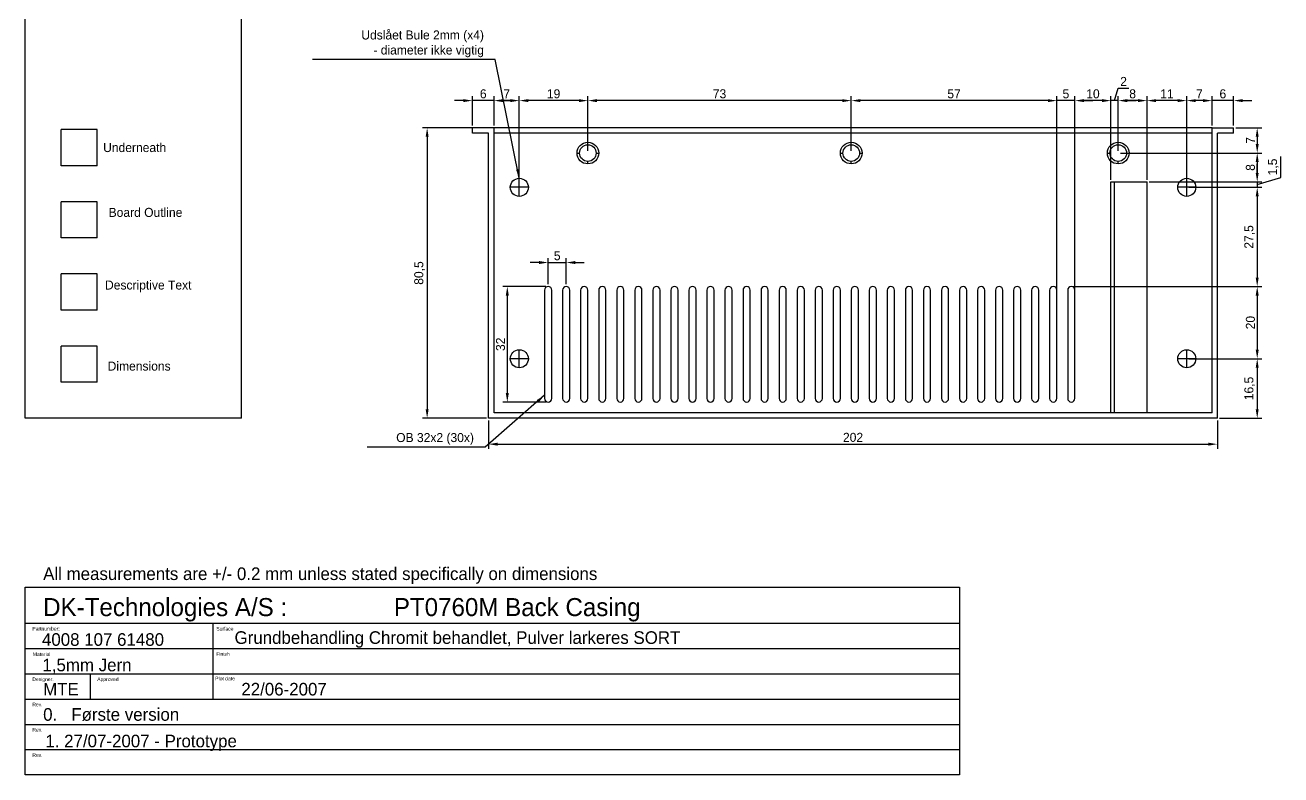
# Model space of a CAD drawing. Header units: millimetres. Extents: x -29 to 785, y -229 to 292.
# Drawn here: x -29 to 319.1, y -229.3 to -21.5 of the extents above; entities that cross this region are included whole.
import ezdxf

# ---------------------------------------------------------------- set-up
doc = ezdxf.new("R2010")
doc.units = ezdxf.units.MM
for name, color, linetype in [('Descriptive Text', 9, 'Continuous'), ('dimensions', 151, 'Continuous'), ('underneath', 9, 'Continuous')]:
    doc.layers.add(name, color=color, linetype=linetype)
doc.dimstyles.new('ISO-25', dxfattribs={"dimtxt": 2.5, "dimasz": 2.5, "dimexe": 1.25, "dimexo": 0.625, "dimtad": 1, "dimtxsty": 'Standard', "dimcen": 2.5, "dimadec": 0, "dimazin": 0, "dimtfac": 1, "dimtmove": 0, "dimatfit": 3, "dimfxl": 0, "dimarcsym": 0})

# ---------------------------------------------------------------- blocks, each defined once
blk = doc.blocks.new('*D15')
at = {"layer": 'Defpoints', "color": 0}
for p in [(99.5, -50), (82.45, -130.5), (99.5, -130.5)]:
    blk.add_point(p, dxfattribs=at)
at = {"layer": 'dimensions', "color": 0, "lineweight": -2}
for p, q in [((98.88, -50), (81.2, -50)), ((82.45, -52.5), (82.45, -128)), ((98.88, -130.5), (81.2, -130.5))]:
    blk.add_line(p, q, dxfattribs=at)
at = {"layer": 'dimensions', "color": 0}
for points in [[(82.03, -52.5), (82.86, -52.5), (82.45, -50)], [(82.03, -128), (82.86, -128), (82.45, -130.5)]]:
    blk.add_solid(points, dxfattribs=at)
at = {"layer": 'dimensions', "color": 0, "insert": (80.36, -90.25), "char_height": 2.5, "attachment_point": 5, "rotation": 90}
blk.add_mtext('80,5', dxfattribs=at)
blk = doc.blocks.new('*D43')
at = {"layer": 'Defpoints', "color": 0}
for p in [(306, -50), (274, -57), (312.53, -57)]:
    blk.add_point(p, dxfattribs=at)
at = {"layer": 'dimensions', "color": 0, "lineweight": -2}
for p, q in [((306.62, -50), (313.78, -50)), ((312.53, -52.5), (312.53, -54.5)), ((274.62, -57), (313.78, -57))]:
    blk.add_line(p, q, dxfattribs=at)
at = {"layer": 'dimensions', "color": 0}
for points in [[(312.11, -52.5), (312.94, -52.5), (312.53, -50)], [(312.11, -54.5), (312.94, -54.5), (312.53, -57)]]:
    blk.add_solid(points, dxfattribs=at)
at = {"layer": 'dimensions', "color": 0, "insert": (310.65, -53.5), "char_height": 2.5, "attachment_point": 5, "rotation": 90}
blk.add_mtext('7', dxfattribs=at)
blk = doc.blocks.new('*D44')
at = {"layer": 'Defpoints', "color": 0}
for p in [(274, -57), (282, -65), (312.53, -65)]:
    blk.add_point(p, dxfattribs=at)
at = {"layer": 'dimensions', "color": 0, "lineweight": -2}
for p, q in [((274.62, -57), (313.78, -57)), ((312.53, -59.5), (312.53, -62.5)), ((282.62, -65), (313.78, -65))]:
    blk.add_line(p, q, dxfattribs=at)
at = {"layer": 'dimensions', "color": 0}
for points in [[(312.11, -59.5), (312.94, -59.5), (312.53, -57)], [(312.11, -62.5), (312.94, -62.5), (312.53, -65)]]:
    blk.add_solid(points, dxfattribs=at)
at = {"layer": 'dimensions', "color": 0, "insert": (310.65, -61), "char_height": 2.5, "attachment_point": 5, "rotation": 90}
blk.add_mtext('8', dxfattribs=at)
blk = doc.blocks.new('*D45')
at = {"layer": 'Defpoints', "color": 0}
for p in [(282, -65), (293, -66.5), (312.53, -66.5)]:
    blk.add_point(p, dxfattribs=at)
at = {"layer": 'dimensions', "color": 0, "lineweight": -2}
for p, q in [((319.09, -63.78), (319.09, -57.95)), ((312.53, -62.5), (312.53, -60)), ((282.62, -65), (313.78, -65)), ((312.53, -65.75), (319.09, -63.78)), ((312.53, -65), (312.53, -66.5)), ((312.53, -65), (312.53, -66.5)), ((293.62, -66.5), (313.78, -66.5)), ((312.53, -69), (312.53, -71.5))]:
    blk.add_line(p, q, dxfattribs=at)
at = {"layer": 'dimensions', "color": 0}
for points in [[(312.11, -62.5), (312.94, -62.5), (312.53, -65)], [(312.11, -69), (312.94, -69), (312.53, -66.5)]]:
    blk.add_solid(points, dxfattribs=at)
at = {"layer": 'dimensions', "color": 0, "insert": (317.01, -60.86), "char_height": 2.5, "attachment_point": 5, "rotation": 90}
blk.add_mtext('1,5', dxfattribs=at)
blk = doc.blocks.new('*D46')
at = {"layer": 'Defpoints', "color": 0}
for p in [(293, -66.5), (261, -94), (312.53, -94)]:
    blk.add_point(p, dxfattribs=at)
at = {"layer": 'dimensions', "color": 0, "lineweight": -2}
for p, q in [((293.62, -66.5), (313.78, -66.5)), ((312.53, -69), (312.53, -91.5)), ((261.62, -94), (313.78, -94))]:
    blk.add_line(p, q, dxfattribs=at)
at = {"layer": 'dimensions', "color": 0}
for points in [[(312.11, -69), (312.94, -69), (312.53, -66.5)], [(312.11, -91.5), (312.94, -91.5), (312.53, -94)]]:
    blk.add_solid(points, dxfattribs=at)
at = {"layer": 'dimensions', "color": 0, "insert": (310.44, -80.25), "char_height": 2.5, "attachment_point": 5, "rotation": 90}
blk.add_mtext('27,5', dxfattribs=at)
blk = doc.blocks.new('*D47')
at = {"layer": 'Defpoints', "color": 0}
for p in [(261, -94), (293, -114), (312.53, -114)]:
    blk.add_point(p, dxfattribs=at)
at = {"layer": 'dimensions', "color": 0, "lineweight": -2}
for p, q in [((261.62, -94), (313.78, -94)), ((312.53, -96.5), (312.53, -111.5)), ((293.62, -114), (313.78, -114))]:
    blk.add_line(p, q, dxfattribs=at)
at = {"layer": 'dimensions', "color": 0}
for points in [[(312.11, -96.5), (312.94, -96.5), (312.53, -94)], [(312.11, -111.5), (312.94, -111.5), (312.53, -114)]]:
    blk.add_solid(points, dxfattribs=at)
at = {"layer": 'dimensions', "color": 0, "insert": (310.65, -104), "char_height": 2.5, "attachment_point": 5, "rotation": 90}
blk.add_mtext('20', dxfattribs=at)
blk = doc.blocks.new('*D48')
at = {"layer": 'Defpoints', "color": 0}
for p in [(293, -114), (301.5, -130.5), (312.53, -130.5)]:
    blk.add_point(p, dxfattribs=at)
at = {"layer": 'dimensions', "color": 0, "lineweight": -2}
for p, q in [((293.62, -114), (313.78, -114)), ((312.53, -116.5), (312.53, -128)), ((302.12, -130.5), (313.78, -130.5))]:
    blk.add_line(p, q, dxfattribs=at)
at = {"layer": 'dimensions', "color": 0}
for points in [[(312.11, -116.5), (312.94, -116.5), (312.53, -114)], [(312.11, -128), (312.94, -128), (312.53, -130.5)]]:
    blk.add_solid(points, dxfattribs=at)
at = {"layer": 'dimensions', "color": 0, "insert": (310.44, -122.25), "char_height": 2.5, "attachment_point": 5, "rotation": 90}
blk.add_mtext('16,5', dxfattribs=at)
blk = doc.blocks.new('*D49')
at = {"layer": 'Defpoints', "color": 0}
for p in [(300, -42.47), (300, -50), (306, -50)]:
    blk.add_point(p, dxfattribs=at)
at = {"layer": 'dimensions', "color": 0, "lineweight": -2}
for p, q in [((300, -49.38), (300, -41.22)), ((306, -49.38), (306, -41.22)), ((297.5, -42.47), (295, -42.47)), ((306, -42.47), (300, -42.47)), ((308.5, -42.47), (311, -42.47))]:
    blk.add_line(p, q, dxfattribs=at)
at = {"layer": 'dimensions', "color": 0}
for points in [[(297.5, -42.06), (297.5, -42.89), (300, -42.47)], [(308.5, -42.06), (308.5, -42.89), (306, -42.47)]]:
    blk.add_solid(points, dxfattribs=at)
at = {"layer": 'dimensions', "color": 0, "insert": (303, -40.6), "char_height": 2.5, "attachment_point": 5}
blk.add_mtext('6', dxfattribs=at)
blk = doc.blocks.new('*D50')
at = {"layer": 'Defpoints', "color": 0}
for p in [(293, -42.47), (300, -50), (293, -66.5)]:
    blk.add_point(p, dxfattribs=at)
at = {"layer": 'dimensions', "color": 0, "lineweight": -2}
for p, q in [((293, -65.88), (293, -41.22)), ((300, -49.38), (300, -41.22)), ((297.5, -42.47), (295.5, -42.47))]:
    blk.add_line(p, q, dxfattribs=at)
at = {"layer": 'dimensions', "color": 0}
for points in [[(295.5, -42.06), (295.5, -42.89), (293, -42.47)], [(297.5, -42.06), (297.5, -42.89), (300, -42.47)]]:
    blk.add_solid(points, dxfattribs=at)
at = {"layer": 'dimensions', "color": 0, "insert": (296.5, -40.6), "char_height": 2.5, "attachment_point": 5}
blk.add_mtext('7', dxfattribs=at)
blk = doc.blocks.new('*D51')
at = {"layer": 'Defpoints', "color": 0}
for p in [(282, -42.47), (282, -65), (293, -66.5)]:
    blk.add_point(p, dxfattribs=at)
at = {"layer": 'dimensions', "color": 0, "lineweight": -2}
for p, q in [((282, -64.38), (282, -41.22)), ((293, -65.88), (293, -41.22)), ((290.5, -42.47), (284.5, -42.47))]:
    blk.add_line(p, q, dxfattribs=at)
at = {"layer": 'dimensions', "color": 0}
for points in [[(284.5, -42.06), (284.5, -42.89), (282, -42.47)], [(290.5, -42.06), (290.5, -42.89), (293, -42.47)]]:
    blk.add_solid(points, dxfattribs=at)
at = {"layer": 'dimensions', "color": 0, "insert": (287.5, -40.6), "char_height": 2.5, "attachment_point": 5}
blk.add_mtext('11', dxfattribs=at)
blk = doc.blocks.new('*D52')
at = {"layer": 'Defpoints', "color": 0}
for p in [(274, -42.47), (274, -57), (282, -65)]:
    blk.add_point(p, dxfattribs=at)
at = {"layer": 'dimensions', "color": 0, "lineweight": -2}
for p, q in [((274, -56.38), (274, -41.22)), ((282, -64.38), (282, -41.22)), ((279.5, -42.47), (276.5, -42.47))]:
    blk.add_line(p, q, dxfattribs=at)
at = {"layer": 'dimensions', "color": 0}
for points in [[(276.5, -42.06), (276.5, -42.89), (274, -42.47)], [(279.5, -42.06), (279.5, -42.89), (282, -42.47)]]:
    blk.add_solid(points, dxfattribs=at)
at = {"layer": 'dimensions', "color": 0, "insert": (278, -40.6), "char_height": 2.5, "attachment_point": 5}
blk.add_mtext('8', dxfattribs=at)
blk = doc.blocks.new('*D53')
at = {"layer": 'Defpoints', "color": 0}
for p in [(272, -42.47), (274, -57), (272, -65)]:
    blk.add_point(p, dxfattribs=at)
at = {"layer": 'dimensions', "color": 0, "lineweight": -2}
for p, q in [((272, -64.38), (272, -41.22)), ((273, -42.47), (274.03, -39.03)), ((274, -56.38), (274, -41.22)), ((274.03, -39.03), (276.95, -39.03)), ((269.5, -42.47), (267, -42.47)), ((274, -42.47), (272, -42.47)), ((274, -42.47), (272, -42.47)), ((276.5, -42.47), (279, -42.47))]:
    blk.add_line(p, q, dxfattribs=at)
at = {"layer": 'dimensions', "color": 0}
for points in [[(269.5, -42.06), (269.5, -42.89), (272, -42.47)], [(276.5, -42.06), (276.5, -42.89), (274, -42.47)]]:
    blk.add_solid(points, dxfattribs=at)
at = {"layer": 'dimensions', "color": 0, "insert": (275.49, -37.16), "char_height": 2.5, "attachment_point": 5}
blk.add_mtext('2', dxfattribs=at)
blk = doc.blocks.new('*D54')
at = {"layer": 'Defpoints', "color": 0}
for p in [(262, -42.47), (272, -65), (262, -110)]:
    blk.add_point(p, dxfattribs=at)
at = {"layer": 'dimensions', "color": 0, "lineweight": -2}
for p, q in [((262, -109.38), (262, -41.22)), ((272, -64.38), (272, -41.22)), ((269.5, -42.47), (264.5, -42.47))]:
    blk.add_line(p, q, dxfattribs=at)
at = {"layer": 'dimensions', "color": 0}
for points in [[(264.5, -42.06), (264.5, -42.89), (262, -42.47)], [(269.5, -42.06), (269.5, -42.89), (272, -42.47)]]:
    blk.add_solid(points, dxfattribs=at)
at = {"layer": 'dimensions', "color": 0, "insert": (267, -40.6), "char_height": 2.5, "attachment_point": 5}
blk.add_mtext('10', dxfattribs=at)
blk = doc.blocks.new('*D55')
at = {"layer": 'Defpoints', "color": 0}
for p in [(257, -42.47), (257, -110), (262, -110)]:
    blk.add_point(p, dxfattribs=at)
at = {"layer": 'dimensions', "color": 0, "lineweight": -2}
for p, q in [((257, -109.38), (257, -41.22)), ((262, -109.38), (262, -41.22)), ((254.5, -42.47), (252, -42.47)), ((262, -42.47), (257, -42.47)), ((264.5, -42.47), (267, -42.47))]:
    blk.add_line(p, q, dxfattribs=at)
at = {"layer": 'dimensions', "color": 0}
for points in [[(254.5, -42.06), (254.5, -42.89), (257, -42.47)], [(264.5, -42.06), (264.5, -42.89), (262, -42.47)]]:
    blk.add_solid(points, dxfattribs=at)
at = {"layer": 'dimensions', "color": 0, "insert": (259.5, -40.6), "char_height": 2.5, "attachment_point": 5}
blk.add_mtext('5', dxfattribs=at)
blk = doc.blocks.new('*D56')
at = {"layer": 'Defpoints', "color": 0}
for p in [(200, -42.47), (200, -57), (257, -110)]:
    blk.add_point(p, dxfattribs=at)
at = {"layer": 'dimensions', "color": 0, "lineweight": -2}
for p, q in [((200, -56.38), (200, -41.22)), ((257, -109.38), (257, -41.22)), ((254.5, -42.47), (202.5, -42.47))]:
    blk.add_line(p, q, dxfattribs=at)
at = {"layer": 'dimensions', "color": 0}
for points in [[(202.5, -42.06), (202.5, -42.89), (200, -42.47)], [(254.5, -42.06), (254.5, -42.89), (257, -42.47)]]:
    blk.add_solid(points, dxfattribs=at)
at = {"layer": 'dimensions', "color": 0, "insert": (228.5, -40.6), "char_height": 2.5, "attachment_point": 5}
blk.add_mtext('57', dxfattribs=at)
blk = doc.blocks.new('*D57')
at = {"layer": 'Defpoints', "color": 0}
for p in [(127, -42.47), (127, -57), (200, -57)]:
    blk.add_point(p, dxfattribs=at)
at = {"layer": 'dimensions', "color": 0, "lineweight": -2}
for p, q in [((127, -56.38), (127, -41.22)), ((200, -56.38), (200, -41.22)), ((197.5, -42.47), (129.5, -42.47))]:
    blk.add_line(p, q, dxfattribs=at)
at = {"layer": 'dimensions', "color": 0}
for points in [[(129.5, -42.06), (129.5, -42.89), (127, -42.47)], [(197.5, -42.06), (197.5, -42.89), (200, -42.47)]]:
    blk.add_solid(points, dxfattribs=at)
at = {"layer": 'dimensions', "color": 0, "insert": (163.5, -40.6), "char_height": 2.5, "attachment_point": 5}
blk.add_mtext('73', dxfattribs=at)
blk = doc.blocks.new('*D58')
at = {"layer": 'Defpoints', "color": 0}
for p in [(108, -42.47), (127, -57), (108, -66.5)]:
    blk.add_point(p, dxfattribs=at)
at = {"layer": 'dimensions', "color": 0, "lineweight": -2}
for p, q in [((108, -65.88), (108, -41.22)), ((127, -56.38), (127, -41.22)), ((124.5, -42.47), (110.5, -42.47))]:
    blk.add_line(p, q, dxfattribs=at)
at = {"layer": 'dimensions', "color": 0}
for points in [[(110.5, -42.06), (110.5, -42.89), (108, -42.47)], [(124.5, -42.06), (124.5, -42.89), (127, -42.47)]]:
    blk.add_solid(points, dxfattribs=at)
at = {"layer": 'dimensions', "color": 0, "insert": (117.5, -40.6), "char_height": 2.5, "attachment_point": 5}
blk.add_mtext('19', dxfattribs=at)
blk = doc.blocks.new('*D59')
at = {"layer": 'Defpoints', "color": 0}
for p in [(101, -42.47), (101, -50), (108, -66.5)]:
    blk.add_point(p, dxfattribs=at)
at = {"layer": 'dimensions', "color": 0, "lineweight": -2}
for p, q in [((101, -49.38), (101, -41.22)), ((108, -65.88), (108, -41.22)), ((105.5, -42.47), (103.5, -42.47))]:
    blk.add_line(p, q, dxfattribs=at)
at = {"layer": 'dimensions', "color": 0}
for points in [[(103.5, -42.06), (103.5, -42.89), (101, -42.47)], [(105.5, -42.06), (105.5, -42.89), (108, -42.47)]]:
    blk.add_solid(points, dxfattribs=at)
at = {"layer": 'dimensions', "color": 0, "insert": (104.5, -40.6), "char_height": 2.5, "attachment_point": 5}
blk.add_mtext('7', dxfattribs=at)
blk = doc.blocks.new('*D60')
at = {"layer": 'Defpoints', "color": 0}
for p in [(95, -42.47), (95, -50), (101, -50)]:
    blk.add_point(p, dxfattribs=at)
at = {"layer": 'dimensions', "color": 0, "lineweight": -2}
for p, q in [((95, -49.38), (95, -41.22)), ((101, -49.38), (101, -41.22)), ((92.5, -42.47), (90, -42.47)), ((101, -42.47), (95, -42.47)), ((103.5, -42.47), (106, -42.47))]:
    blk.add_line(p, q, dxfattribs=at)
at = {"layer": 'dimensions', "color": 0}
for points in [[(92.5, -42.06), (92.5, -42.89), (95, -42.47)], [(103.5, -42.06), (103.5, -42.89), (101, -42.47)]]:
    blk.add_solid(points, dxfattribs=at)
at = {"layer": 'dimensions', "color": 0, "insert": (98, -40.6), "char_height": 2.5, "attachment_point": 5}
blk.add_mtext('6', dxfattribs=at)
blk = doc.blocks.new('*D61')
at = {"layer": 'Defpoints', "color": 0}
for p in [(121, -87.35), (116, -94), (121, -94)]:
    blk.add_point(p, dxfattribs=at)
at = {"layer": 'dimensions', "color": 0, "lineweight": -2}
for p, q in [((116, -93.38), (116, -86.1)), ((121, -93.38), (121, -86.1)), ((113.5, -87.35), (111, -87.35)), ((116, -87.35), (121, -87.35)), ((123.5, -87.35), (126, -87.35))]:
    blk.add_line(p, q, dxfattribs=at)
at = {"layer": 'dimensions', "color": 0}
for points in [[(113.5, -86.93), (113.5, -87.76), (116, -87.35)], [(123.5, -86.93), (123.5, -87.76), (121, -87.35)]]:
    blk.add_solid(points, dxfattribs=at)
at = {"layer": 'dimensions', "color": 0, "insert": (118.5, -85.47), "char_height": 2.5, "attachment_point": 5}
blk.add_mtext('5', dxfattribs=at)
blk = doc.blocks.new('*D62')
at = {"layer": 'Defpoints', "color": 0}
for p in [(116, -94), (104.67, -126), (116, -126)]:
    blk.add_point(p, dxfattribs=at)
at = {"layer": 'dimensions', "color": 0, "lineweight": -2}
for p, q in [((115.38, -94), (103.42, -94)), ((104.67, -96.5), (104.67, -123.5)), ((115.38, -126), (103.42, -126))]:
    blk.add_line(p, q, dxfattribs=at)
at = {"layer": 'dimensions', "color": 0}
for points in [[(104.25, -96.5), (105.09, -96.5), (104.67, -94)], [(104.25, -123.5), (105.09, -123.5), (104.67, -126)]]:
    blk.add_solid(points, dxfattribs=at)
at = {"layer": 'dimensions', "color": 0, "insert": (102.8, -110), "char_height": 2.5, "attachment_point": 5, "rotation": 90}
blk.add_mtext('32', dxfattribs=at)
blk = doc.blocks.new('*D63')
at = {"layer": 'Defpoints', "color": 0}
for p in [(99.5, -130.5), (301.5, -130.5), (301.5, -137.68)]:
    blk.add_point(p, dxfattribs=at)
at = {"layer": 'dimensions', "color": 0, "lineweight": -2}
for p, q in [((99.5, -131.12), (99.5, -138.93)), ((301.5, -131.12), (301.5, -138.93)), ((102, -137.68), (299, -137.68))]:
    blk.add_line(p, q, dxfattribs=at)
at = {"layer": 'dimensions', "color": 0}
for points in [[(102, -137.27), (102, -138.1), (99.5, -137.68)], [(299, -137.27), (299, -138.1), (301.5, -137.68)]]:
    blk.add_solid(points, dxfattribs=at)
at = {"layer": 'dimensions', "color": 0, "insert": (200.5, -135.81), "char_height": 2.5, "attachment_point": 5}
blk.add_mtext('202', dxfattribs=at)

msp = doc.modelspace()

# ---------------------------------------------------------------- linework, layer by layer
for p, q in [((95, -51.5), (95, -50)), ((101, -50), (95, -50)), ((99.5, -51.5), (95, -51.5)), ((99.5, -130.5), (99.5, -51.5)), ((300, -50), (101, -50)), ((101, -129), (101, -50)), ((300, -51.5), (101, -51.5)), ((300, -129), (300, -50)), ((300, -50), (306, -50)), ((301.5, -130.5), (301.5, -51.5)), ((306, -51.5), (301.5, -51.5)), ((306, -51.5), (306, -50)), ((127, -54.7), (127, -54)), ((200, -54.7), (200, -54)), ((274, -54.7), (274, -54)), ((124, -57), (124.7, -57)), ((129.3, -57), (130, -57)), ((197, -57), (197.7, -57)), ((202.3, -57), (203, -57)), ((271, -57), (271.7, -57)), ((276.3, -57), (277, -57)), ((127, -60), (127, -59.3)), ((200, -60), (200, -59.3)), ((274, -60), (274, -59.3)), ((108, -69), (108, -64)), ((293, -69), (293, -64)), ((110.5, -66.5), (105.5, -66.5)), ((295.5, -66.5), (290.5, -66.5)), ((-18.984, -80.5), (-18.984, -70.5)), ((-8.984, -70.5), (-18.984, -70.5)), ((-8.984, -80.5), (-8.984, -70.5)), ((-8.984, -80.5), (-18.984, -80.5)), ((115, -95), (115, -125)), ((117, -125), (117, -95)), ((120, -95), (120, -125)), ((122, -125), (122, -95)), ((125, -95), (125, -125)), ((127, -125), (127, -95)), ((130, -95), (130, -125)), ((132, -125), (132, -95)), ((135, -95), (135, -125)), ((137, -125), (137, -95)), ((140, -95), (140, -125)), ((142, -125), (142, -95)), ((145, -95), (145, -125)), ((147, -125), (147, -95)), ((150, -95), (150, -125)), ((152, -125), (152, -95)), ((155, -95), (155, -125)), ((157, -125), (157, -95)), ((160, -95), (160, -125)), ((162, -125), (162, -95)), ((165, -95), (165, -125)), ((167, -125), (167, -95)), ((170, -95), (170, -125)), ((172, -125), (172, -95)), ((175, -95), (175, -125)), ((177, -125), (177, -95)), ((180, -95), (180, -125)), ((182, -125), (182, -95)), ((185, -95), (185, -125)), ((187, -125), (187, -95)), ((190, -95), (190, -125)), ((192, -125), (192, -95)), ((195, -95), (195, -125)), ((197, -125), (197, -95)), ((200, -95), (200, -125)), ((202, -125), (202, -95)), ((205, -95), (205, -125)), ((207, -125), (207, -95)), ((210, -95), (210, -125)), ((212, -125), (212, -95)), ((215, -95), (215, -125)), ((217, -125), (217, -95)), ((220, -95), (220, -125)), ((222, -125), (222, -95)), ((225, -95), (225, -125)), ((227, -125), (227, -95)), ((230, -95), (230, -125)), ((232, -125), (232, -95)), ((235, -95), (235, -125)), ((237, -125), (237, -95)), ((240, -95), (240, -125)), ((242, -125), (242, -95)), ((245, -95), (245, -125)), ((247, -125), (247, -95)), ((250, -95), (250, -125)), ((252, -125), (252, -95)), ((255, -95), (255, -125)), ((257, -125), (257, -95)), ((260, -95), (260, -125)), ((262, -125), (262, -95)), ((110.5, -114), (105.5, -114)), ((108, -116.5), (108, -111.5)), ((295.5, -114), (290.5, -114)), ((293, -116.5), (293, -111.5)), ((301.5, -130.5), (99.5, -130.5)), ((300, -129), (101, -129))]:
    msp.add_line(p, q)
for centre, radius in [((127, -57), 3), ((127, -57), 2.3), ((200, -57), 3), ((200, -57), 2.3), ((274, -57), 3), ((274, -57), 2.3), ((108, -66.5), 2.5), ((293, -66.5), 2.5), ((108, -114), 2.5), ((293, -114), 2.5)]:
    msp.add_circle(centre, radius)
for centre, start, end in [((116, -95), 0, 180), ((121, -95), 0, 180), ((126, -95), 0, 180), ((131, -95), 0, 180), ((136, -95), 0, 180), ((141, -95), 0, 180), ((146, -95), 0, 180), ((151, -95), 0, 180), ((156, -95), 0, 180), ((161, -95), 0, 180), ((166, -95), 0, 180), ((171, -95), 0, 180), ((176, -95), 0, 180), ((181, -95), 0, 180), ((186, -95), 0, 180), ((191, -95), 0, 180), ((196, -95), 0, 180), ((201, -95), 0, 180), ((206, -95), 0, 180), ((211, -95), 0, 180), ((216, -95), 0, 180), ((221, -95), 0, 180), ((226, -95), 0, 180), ((231, -95), 0, 180), ((236, -95), 0, 180), ((241, -95), 0, 180), ((246, -95), 0, 180), ((251, -95), 0, 180), ((256, -95), 0, 180), ((261, -95), 0, 180), ((116, -125), 180, 0), ((121, -125), 180, 0), ((126, -125), 180, 0), ((131, -125), 180, 0), ((136, -125), 180, 0), ((141, -125), 180, 0), ((146, -125), 180, 0), ((151, -125), 180, 0), ((156, -125), 180, 0), ((161, -125), 180, 0), ((166, -125), 180, 0), ((171, -125), 180, 0), ((176, -125), 180, 0), ((181, -125), 180, 0), ((186, -125), 180, 0), ((191, -125), 180, 0), ((196, -125), 180, 0), ((201, -125), 180, 0), ((206, -125), 180, 0), ((211, -125), 180, 0), ((216, -125), 180, 0), ((221, -125), 180, 0), ((226, -125), 180, 0), ((231, -125), 180, 0), ((236, -125), 180, 0), ((241, -125), 180, 0), ((246, -125), 180, 0), ((251, -125), 180, 0), ((256, -125), 180, 0), ((261, -125), 180, 0)]:
    msp.add_arc(centre, 1, start, end)
at = {"layer": 'Descriptive Text'}
for p, q in [((-28.984, -130.5), (-28.984, 19.5)), ((31.016, -130.5), (31.016, 19.5)), ((-18.984, -100.5), (-18.984, -90.5)), ((-8.984, -90.5), (-18.984, -90.5)), ((-8.984, -100.5), (-8.984, -90.5)), ((-8.984, -100.5), (-18.984, -100.5)), ((31.016, -130.5), (-28.984, -130.5)), ((-28.984, -229.33), (-28.984, -177.33)), ((-28.984, -177.33), (229.978, -177.33)), ((229.978, -177.33), (229.978, -229.33)), ((-28.984, -187.33), (229.978, -187.33)), ((23.016, -187.33), (23.016, -194.33)), ((-28.984, -194.33), (229.978, -194.33)), ((23.016, -194.33), (23.016, -201.33)), ((-28.984, -201.33), (229.978, -201.33)), ((-10.984, -201.33), (-10.984, -208.33)), ((23.016, -201.33), (23.016, -208.33)), ((-28.984, -208.33), (229.978, -208.33)), ((-28.984, -215.33), (229.978, -215.33)), ((-28.984, -222.33), (229.978, -222.33)), ((229.978, -229.33), (-28.984, -229.33))]:
    msp.add_line(p, q, dxfattribs=at)
at = {"layer": 'dimensions'}
for p, q in [((-18.984, -120.5), (-18.984, -110.5)), ((-8.984, -110.5), (-18.984, -110.5)), ((-8.984, -120.5), (-8.984, -110.5)), ((-8.984, -120.5), (-18.984, -120.5))]:
    msp.add_line(p, q, dxfattribs=at)
at = {"layer": 'underneath'}
for p, q in [((-18.984, -60.5), (-18.984, -50.5)), ((-8.984, -50.5), (-18.984, -50.5)), ((-8.984, -60.5), (-8.984, -50.5)), ((-8.984, -60.5), (-18.984, -60.5)), ((272, -129), (272, -65)), ((272, -65), (282, -65)), ((273, -129), (273, -65)), ((282, -129), (282, -65))]:
    msp.add_line(p, q, dxfattribs=at)

# ---------------------------------------------------------------- texts
at = {"insert": (-5.835, -72.201), "char_height": 2.5, "width": 25.4979, "attachment_point": 1}
msp.add_mtext('Board Outline', dxfattribs=at)
at = {"layer": 'Descriptive Text'}
for s, height, p in [('All measurements are +/- 0.2 mm unless stated specifically on dimensions', 3.5, (-23.984, -175.33)), ('DK-Technologies A/S :', 5, (-23.984, -185.33)), ('PT0760M Back Casing', 5, (73.225, -185.33)), ('Partnumber:', 1, (-26.984, -189.33)), ('4008 107 61480', 3.5, (-24.314, -193.566)), ('Surface', 1, (24.016, -189.33)), ('Grundbehandling Chromit behandlet, Pulver larkeres SORT', 3.5, (29.066, -193.03)), ('Material', 1, (-26.86, -196.394)), ('1,5mm Jern', 3.5, (-24.19, -200.63)), ('Finish', 1, (24.016, -196.33)), ('Designer.', 1, (-26.984, -203.33)), ('MTE', 3.5, (-23.984, -207.33)), ('Approved', 1, (-8.984, -203.33)), ('Plot date', 1, (23.716, -203.13)), ('22/06-2007', 3.5, (30.95, -207.33)), ('Rev.', 1, (-26.984, -210.33)), ('0.   Første version', 3.5, (-23.984, -214.33)), ('Rev.', 1, (-26.984, -217.33)), ('1. 27/07-2007 - Prototype', 3.5, (-23.369, -221.692)), ('Rev.', 1, (-26.984, -224.33))]:
    msp.add_text(s, height=height, dxfattribs=at).set_placement(p)
at = {"layer": 'Descriptive Text', "char_height": 2.5, "attachment_point": 9}
for s, insert in [('Udslået Bule 2mm (x4) \\P- diameter ikke vigtig', (98.202, -30.45)), ('OB 32x2 (30x)', (95.426, -137.85))]:
    msp.add_mtext(s, dxfattribs=dict(at, insert=insert))
at = {"layer": 'Descriptive Text', "insert": (-6.834, -92.325), "char_height": 2.5, "width": 25.4979, "attachment_point": 1}
msp.add_mtext('Descriptive Text', dxfattribs=at)
at = {"layer": 'dimensions', "insert": (-6.114, -114.789), "char_height": 2.5, "width": 30.761, "attachment_point": 1}
msp.add_mtext('Dimensions', dxfattribs=at)
at = {"layer": 'underneath', "insert": (-7.353, -54.225), "char_height": 2.5, "width": 36.8508, "attachment_point": 1}
msp.add_mtext('Underneath', dxfattribs=at)

# ---------------------------------------------------------------- dimensions: what is measured, and where the dimension line sits
at = {"layer": 'dimensions'}
for base, p1, p2, picture, middle in [((272, -42.472), (274, -57), (272, -65), '*D53', (274.656, -37.159)), ((95, -42.472), (101, -50), (95, -50), '*D60', (98, -40.597)), ((101, -42.472), (108, -66.5), (101, -50), '*D59', (104.5, -40.597)), ((108, -42.472), (127, -57), (108, -66.5), '*D58', (117.5, -40.597)), ((127, -42.472), (200, -57), (127, -57), '*D57', (163.5, -40.597)), ((200, -42.472), (257, -110), (200, -57), '*D56', (228.5, -40.597)), ((257, -42.472), (262, -110), (257, -110), '*D55', (259.5, -40.597)), ((262, -42.472), (272, -65), (262, -110), '*D54', (267, -40.597)), ((274, -42.472), (282, -65), (274, -57), '*D52', (278, -40.597)), ((282, -42.472), (293, -66.5), (282, -65), '*D51', (287.5, -40.597)), ((293, -42.472), (300, -50), (293, -66.5), '*D50', (296.5, -40.597))]:
    dim = msp.add_linear_dim(base=base, p1=p1, p2=p2, dimstyle='ISO-25', override={"dimtmove": 1}, dxfattribs=at)
    dim.commit()
    dim.dimension.update_dxf_attribs({"geometry": picture, "text_midpoint": middle})
for base, p1, p2, picture, middle in [((300, -42.472), (306, -50), (300, -50), '*D49', (303, -40.597)), ((121, -87.346), (116, -94), (121, -94), '*D61', (118.5, -85.471)), ((301.5, -137.684), (99.5, -130.5), (301.5, -130.5), '*D63', (200.5, -135.809))]:
    dim = msp.add_linear_dim(base=base, p1=p1, p2=p2, dimstyle='ISO-25', dxfattribs=at)
    dim.commit()
    dim.dimension.update_dxf_attribs({"geometry": picture, "text_midpoint": middle})
for base, p1, p2, picture, middle in [((82.445, -130.5), (99.5, -50), (99.5, -130.5), '*D15', (80.362, -90.25)), ((312.527, -57), (306, -50), (274, -57), '*D43', (310.652, -53.5)), ((104.672, -126), (116, -94), (116, -126), '*D62', (102.797, -110))]:
    dim = msp.add_linear_dim(base=base, p1=p1, p2=p2, angle=90, dimstyle='ISO-25', dxfattribs=at)
    dim.commit()
    dim.dimension.update_dxf_attribs({"geometry": picture, "text_midpoint": middle})
for base, p1, p2, picture, middle in [((312.527, -65), (274, -57), (282, -65), '*D44', (310.652, -61)), ((312.527, -66.5), (282, -65), (293, -66.5), '*D45', (317.007, -63.156)), ((312.527, -94), (293, -66.5), (261, -94), '*D46', (310.444, -80.25)), ((312.527, -114), (261, -94), (293, -114), '*D47', (310.652, -104)), ((312.527, -130.5), (293, -114), (301.5, -130.5), '*D48', (310.444, -122.25))]:
    dim = msp.add_linear_dim(base=base, p1=p1, p2=p2, angle=90, dimstyle='ISO-25', override={"dimtmove": 1}, dxfattribs=at)
    dim.commit()
    dim.dimension.update_dxf_attribs({"geometry": picture, "text_midpoint": middle})

# ---------------------------------------------------------------- leaders
at = {"layer": 'Descriptive Text', "annotation_type": 0, "has_hookline": 1, "hookline_direction": 1}
for points, text_width in [([(108, -64), (101.327, -31.075), (98.827, -31.075)], 47.5), ([(115, -124.112), (98.551, -138.475), (96.051, -138.475)], 29.583)]:
    msp.add_leader(points, dimstyle='ISO-25', dxfattribs=dict(at, text_width=text_width))

doc.saveas('drawing.dxf')
